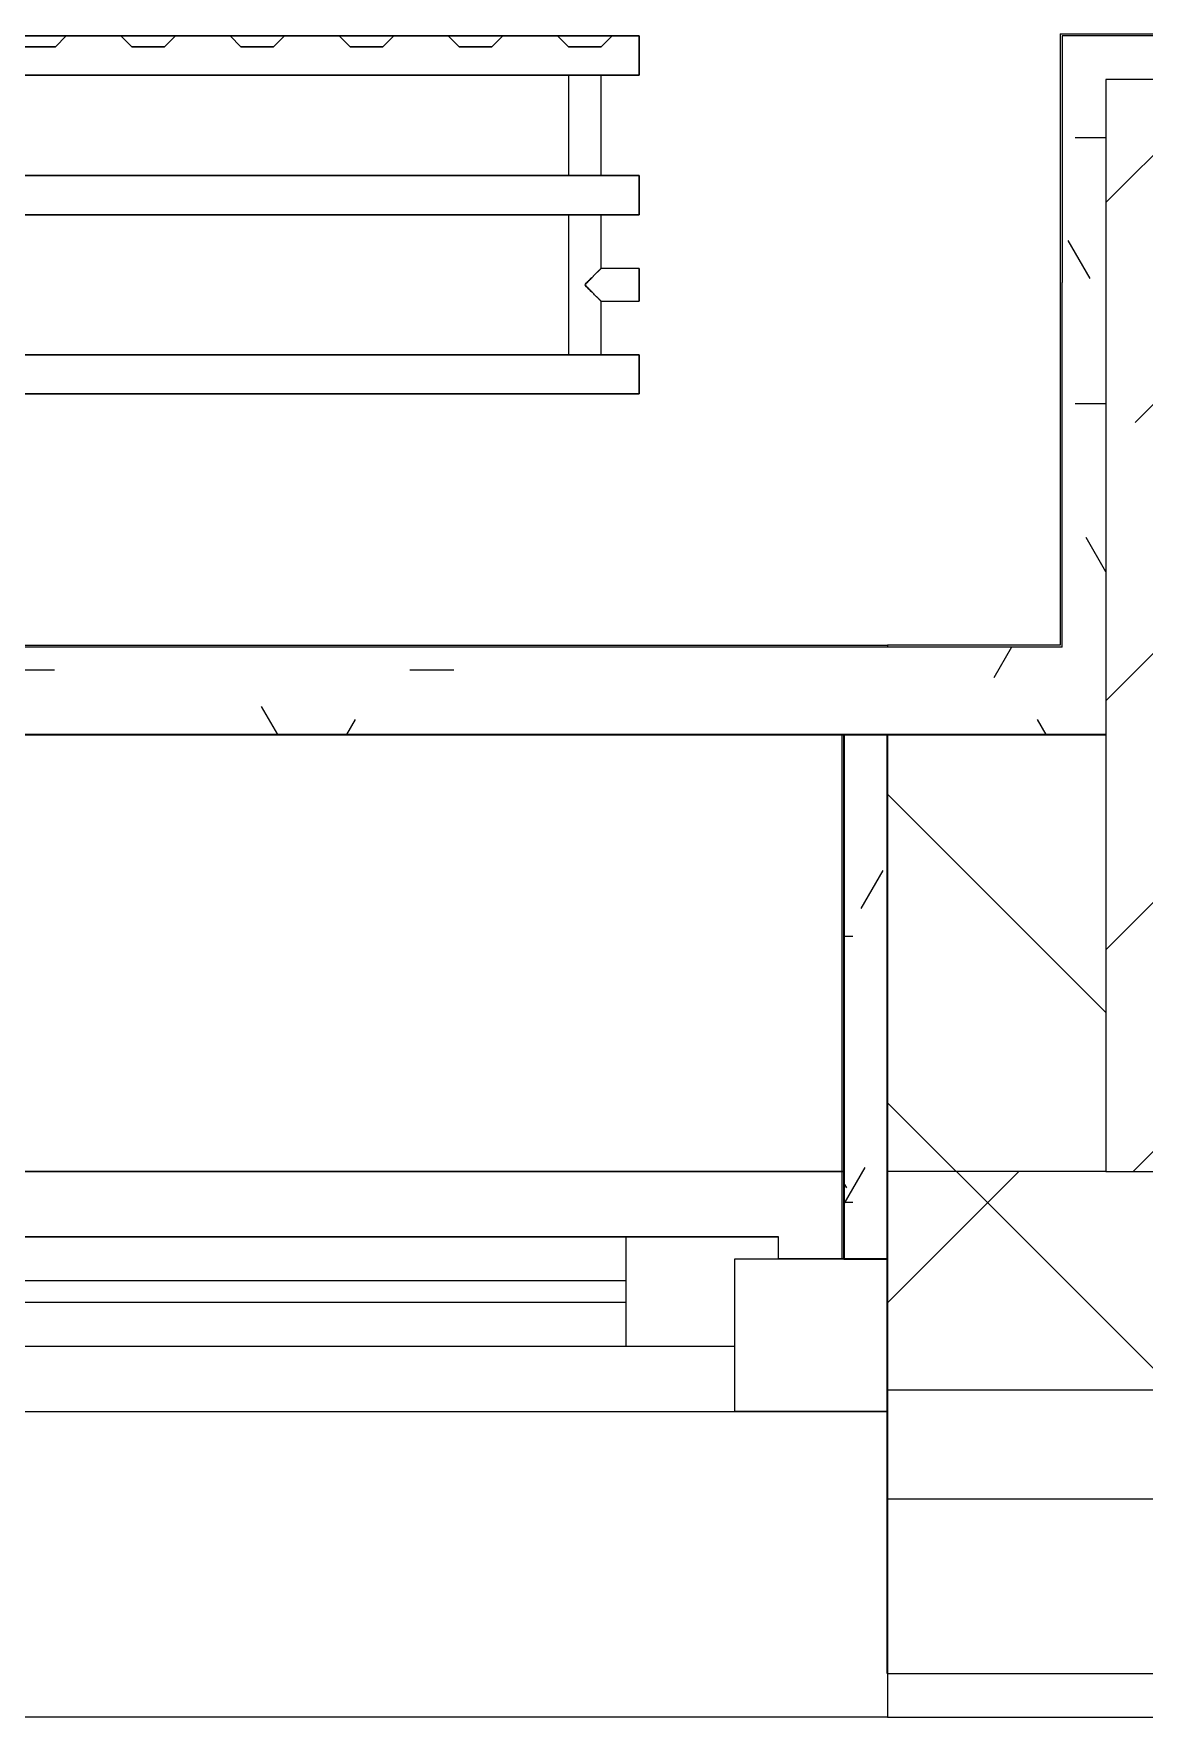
# Model space of a CAD drawing. Header units: millimetres. Extents: x 3914 to 443608, y -156176 to 78197.
# Drawn here: x 399128 to 399637, y -142677 to -141906 of the extents above; entities that cross this region are included whole.
import ezdxf

# ---------------------------------------------------------------- set-up
doc = ezdxf.new("R2010")
doc.units = ezdxf.units.MM
for name, color, linetype, lineweight in [('A-FLOR', 7, 'Continuous', 9), ('A-GLAZ', 7, 'Continuous', 9), ('A-GLAZ-1', 7, 'Continuous', 5), ('A-WALL', 7, 'Continuous', 5), ('A-WALL-1', 7, 'Continuous', 35), ('I-WALL', 7, 'Continuous', 5), ('S-COLS', 7, 'Continuous', 9), ('S-COLS-1', 7, 'Continuous', 5)]:
    doc.layers.add(name, color=color, linetype=linetype, lineweight=lineweight)
doc.layers.add('A-WALL-FNSH-1', color=9, linetype='Continuous', lineweight=5, true_color=0x808080)
doc.layers.add('M-EQPM-1', color=7, linetype='Continuous', lineweight=9, true_color=0xb2b2b2)
pattern_1 = [(45, (315419.7002605966, -145976.6792454126), (-141.4213562373095, 141.4213562373095), []), (135, (315419.7002605966, -145976.6792454126), (-141.4213562373095, -141.4213562373095), [])]
pattern_2 = [(0, (315419.7002605966, -145976.6792454126), (243.84, 60.96), [20.117, -162.763, 20.117, -162.763, -975.36]), (0, (315419.7002605966, -145976.6792454126), (243.84, 60.96), [-365.76, 20.117, -345.643, 20.117, -162.763, -426.72]), (0, (315419.7002605966, -145976.6792454126), (243.84, 60.96), [-914.4, 20.117, -101.803, 20.117, -284.683]), (120, (315511.1402605966, -145946.1992454126), (-174.7129086146993, 180.6916344587976), [20.11699999999998, -162.7629999999999, 20.11699999999998, -162.7629999999999, -975.3599999999994]), (120, (315511.1402605966, -145946.1992454126), (-174.7129086146993, 180.6916344587976), [-365.7599999999997, 20.11699999999998, -345.6429999999997, 20.11699999999998, -162.7629999999999, -426.7199999999997]), (120, (315511.1402605966, -145946.1992454126), (-174.7129086146993, 180.6916344587976), [-914.3999999999994, 20.11699999999998, -101.8029999999999, 20.11699999999998, -284.6829999999997]), (240, (315541.6202605966, -145824.2792454126), (-69.12709138530056, -241.6516344587975), [20.117, -162.763, 20.117, -162.763, -975.36]), (240, (315541.6202605966, -145824.2792454126), (-69.12709138530056, -241.6516344587975), [-365.76, 20.117, -345.643, 20.117, -162.763, -426.72]), (240, (315541.6202605966, -145824.2792454126), (-69.12709138530056, -241.6516344587975), [-914.4, 20.117, -101.803, 20.117, -284.683])]

# ---------------------------------------------------------------- blocks, each defined once
blk = doc.blocks.new('120_Окно_СКБ_1Ст - 120_Окно_СКБ_1Ст 900х2500_h_-19906774-Объем проектирования 3 этажа')
at = {"layer": 'A-GLAZ'}
for p, q in [((-450.0000000000072, -74.999999999968), (-450.0000000000072, -4.99999999995785)), ((-450.0000000000072, -4.99999999995785), (-379.9999999999655, -4.999999999957985)), ((-379.9999999999655, -4.999999999957985), (-379.9999999999655, -74.99999999996813)), ((379.9999999999892, -34.99999999996884), (-380.0000000000105, -34.99999999996638)), ((-380.0000000000105, -34.99999999996638), (-380.0000000000107, -74.99999999996889)), ((-330.0000000000066, -84.99999999996959), (-330.0000000000061, -34.99999999996655)), ((-379.9999999999655, -74.99999999996813), (-450.0000000000072, -74.999999999968)), ((-380.0000000000107, -74.99999999996889), (-400.0000000000069, -74.99999999996882)), ((-400.0000000000069, -74.99999999996882), (-400.0000000000069, -84.99999999996935)), ((-400.0000000000069, -84.99999999996935), (399.9999999999973, -84.99999999997193)), ((399.9999999999973, -84.99999999997195), (-400.0000000000069, -84.99999999996936))]:
    blk.add_line(p, q, dxfattribs=at)
at = {"layer": 'A-GLAZ-1'}
for p, q in [((449.999999999992, -4.999999999959186), (-450.0000000000076, -4.999999999957732)), ((-330.0000000000063, -54.99999999996437), (329.9999999999977, -54.9999999999665)), ((329.9999999999977, -64.99999999996646), (-330.0000000000063, -64.99999999996433)), ((-430.0000000000061, -74.99999999996795), (-400.0000000000123, -74.999999999968))]:
    blk.add_line(p, q, dxfattribs=at)
blk = doc.blocks.new('BSC_Колонна _Прямоугольная - 500х500-V629-Объем проектирования 3 этажа')
at = {"layer": 'S-COLS-1'}
h = blk.add_hatch(dxfattribs=at)
h.set_pattern_fill('FP_174', color=256, style=0, pattern_type=2)
h.set_pattern_definition([(45, (-84450, -3800), (-114.0492527375783, 114.0492527375783), []), (45, (-84335.951, -3800), (-114.0492527375783, 114.0492527375783), [201.613, -40.323, 6.706, -33.617])])
h.paths.add_polyline_path([(-245.0855722271267, -249.9999999999951), (250.0000000000991, -249.9998851437439), (250.0000000000991, 250.0000000000125), (-249.9999999999258, 250.0000000000125), (-249.9999999999258, -249.9999198633922)])
for p, q in [((250.0000000000001, 250), (-250.0000000000001, 249.9999999999993)), ((-250.0000000000001, 249.9999999999993), (-249.9999999999954, -249.9999999999999)), ((249.9999999999998, -249.999999999992), (250.0000000000001, 250)), ((-249.9999999999954, -249.9999999999999), (249.9999999999998, -249.999999999992))]:
    blk.add_line(p, q, dxfattribs=at)
blk = doc.blocks.new('radiator_prado_classic_z_tip_30_po exemplyaru - Classic Z Тип 30-500-V673-Объем проектирования 3 этажа')
at = {"layer": 'M-EQPM-1'}
for p, q in [((699.9999999999984, 228), (-1.353583911622991e-13, 228)), ((412.5000000000141, 228), (437.4999999999862, 228)), ((437.4999999999877, 228), (412.4999999999877, 228)), ((412.4999999999877, 228), (437.4999999999877, 228)), ((432.5000000000123, 222.9999999999981), (437.5000000000123, 227.9999999999982)), ((437.4999999999877, 227.9999999999982), (432.5000000000123, 222.9999999999981)), ((437.4999999999862, 228), (462.5000000000092, 228)), ((462.5000000000092, 228), (487.4999999999982, 228)), ((487.4999999999877, 228), (462.4999999999877, 228)), ((462.4999999999877, 228), (487.4999999999877, 228)), ((462.5000000000123, 227.9999999999982), (467.5000000000123, 222.9999999999981)), ((462.4999999999877, 227.9999999999982), (467.5000000000123, 222.9999999999981)), ((482.5000000000123, 222.9999999999981), (487.5000000000123, 227.9999999999982)), ((487.4999999999877, 227.9999999999982), (482.5000000000123, 222.9999999999981)), ((487.4999999999982, 228), (512.5000000000211, 228)), ((512.5000000000211, 228), (537.4999999999933, 228)), ((537.4999999999876, 228), (512.4999999999876, 228)), ((512.4999999999876, 228), (537.4999999999876, 228)), ((512.5000000000124, 227.9999999999982), (517.5000000000124, 222.9999999999981)), ((512.4999999999876, 227.9999999999982), (517.5000000000124, 222.9999999999981)), ((532.5000000000124, 222.9999999999981), (537.5000000000124, 227.9999999999982)), ((537.4999999999876, 227.9999999999982), (532.5000000000124, 222.9999999999981)), ((537.4999999999933, 228), (562.5000000000163, 228)), ((562.5000000000163, 228), (587.4999999999883, 228)), ((587.4999999999876, 228), (562.4999999999876, 228)), ((562.4999999999876, 228), (587.4999999999876, 228)), ((562.5000000000124, 227.9999999999982), (567.5000000000124, 222.9999999999981)), ((562.4999999999876, 227.9999999999982), (567.5000000000124, 222.9999999999981)), ((582.5000000000124, 222.9999999999981), (587.5000000000124, 227.9999999999982)), ((587.4999999999876, 227.9999999999982), (582.5000000000124, 222.9999999999981)), ((587.4999999999883, 228), (612.5000000000113, 228)), ((612.5000000000113, 228), (637.5000000000003, 228)), ((637.4999999999877, 228), (612.4999999999877, 228)), ((612.4999999999877, 228), (637.4999999999877, 228)), ((612.4999999999877, 227.9999999999982), (617.5000000000124, 222.9999999999981)), ((617.5000000000123, 222.9999999999981), (612.5000000000124, 227.9999999999982)), ((632.5000000000124, 222.9999999999981), (637.5000000000124, 227.9999999999982)), ((637.4999999999877, 227.9999999999982), (632.5000000000124, 222.9999999999981)), ((637.5000000000003, 228), (662.5000000000233, 228)), ((662.5000000000233, 228), (687.4999999999955, 228)), ((687.4999999999877, 228), (662.4999999999877, 228)), ((662.4999999999877, 228), (687.4999999999877, 228)), ((662.5000000000124, 227.9999999999982), (667.5000000000123, 222.9999999999981)), ((662.4999999999877, 227.9999999999982), (667.5000000000124, 222.9999999999981)), ((682.5000000000124, 222.9999999999981), (687.5000000000124, 227.9999999999982)), ((687.4999999999877, 227.9999999999982), (682.5000000000124, 222.9999999999981)), ((687.4999999999955, 228), (699.9999999999984, 228)), ((699.9999999999984, 210), (699.9999999999984, 228)), ((699.9999999999984, 228), (699.9999999999984, 210)), ((432.5000000000123, 222.9999999999981), (417.5000000000123, 222.9999999999981)), ((417.5000000000123, 222.9999999999981), (432.5000000000123, 222.9999999999981)), ((482.5000000000123, 222.9999999999981), (467.5000000000123, 222.9999999999981)), ((467.5000000000123, 222.9999999999981), (482.5000000000123, 222.9999999999981)), ((532.5000000000124, 222.9999999999981), (517.5000000000124, 222.9999999999981)), ((517.5000000000124, 222.9999999999981), (532.5000000000124, 222.9999999999981)), ((582.5000000000124, 222.9999999999981), (567.5000000000124, 222.9999999999981)), ((567.5000000000124, 222.9999999999981), (582.5000000000124, 222.9999999999981)), ((632.5000000000124, 222.9999999999981), (617.5000000000123, 222.9999999999981)), ((617.5000000000124, 222.9999999999981), (632.5000000000124, 222.9999999999981)), ((682.5000000000124, 222.9999999999981), (667.5000000000123, 222.9999999999981)), ((667.5000000000124, 222.9999999999981), (682.5000000000124, 222.9999999999981)), ((-1.353583911622991e-13, 210), (699.9999999999984, 210)), ((667.755556302838, 210), (32.24444369716021, 210)), ((667.5000000000648, 210.0000000000042), (667.5000000000648, 164.0000000000147)), ((667.5000000000648, 210.0000000000042), (667.5000000000648, 164.0000000000147)), ((667.7555563028242, 210.0000000000021), (667.499999999992, 210.0000000000021)), ((667.499999999992, 210.0000000000021), (682.4999999999922, 210.0000000000022)), ((667.7555563028237, 210.0000000000021), (667.4999999999917, 210.0000000000021)), ((667.4999999999917, 210.0000000000021), (667.7555563028236, 210.0000000000021)), ((678.749999999992, 210.0000000000022), (667.7555563028242, 210.0000000000021)), ((668.5048094716085, 210.0000000000021), (667.7555563028237, 210.0000000000021)), ((667.7555563028236, 210.0000000000021), (668.5048094716084, 210.0000000000021)), ((671.2499999999917, 210.0000000000022), (668.5048094716085, 210.0000000000021)), ((668.5048094716084, 210.0000000000021), (669.6966991410926, 210.0000000000021)), ((669.6966991410926, 210.0000000000021), (673.0588571617228, 210.0000000000022)), ((682.2444436971597, 210.0000000000022), (671.2499999999917, 210.0000000000022)), ((673.0588571617228, 210.0000000000022), (676.9411428382605, 210.0000000000022)), ((676.9411428382605, 210.0000000000022), (682.2444436971597, 210.0000000000022)), ((681.4951905283754, 210.0000000000022), (678.749999999992, 210.0000000000022)), ((682.2444436971601, 210.0000000000022), (681.4951905283754, 210.0000000000022)), ((682.4999999999922, 210.0000000000022), (682.2444436971601, 210.0000000000022)), ((682.4999999999916, 210.0000000000022), (682.2444436971597, 210.0000000000022)), ((682.2444436971597, 210.0000000000022), (682.4999999999916, 210.0000000000022)), ((699.9999999999984, 210), (682.2444436971638, 210)), ((682.5000000000788, 164.0000000000147), (682.5000000000788, 210.0000000000042)), ((682.5000000000788, 164.0000000000147), (682.5000000000788, 210.0000000000042)), ((700.0000000000052, 164.000000000022), (3.790034952544374e-12, 164.0000000000131)), ((32.24444369716354, 164.0000000000136), (667.7555563028285, 164.0000000000216)), ((667.7555563028243, 164.0000000000217), (667.4999999999923, 164.0000000000217)), ((667.4999999999923, 164.0000000000216), (682.4999999999922, 164.0000000000217)), ((667.7555563028238, 164.0000000000217), (667.4999999999917, 164.0000000000217)), ((667.4999999999917, 164.0000000000216), (667.7555563028238, 164.0000000000216)), ((669.6966991410932, 164.0000000000217), (667.7555563028243, 164.0000000000217)), ((682.2444436971598, 164.0000000000218), (667.7555563028238, 164.0000000000217)), ((667.7555563028238, 164.0000000000216), (682.2444436971598, 164.0000000000217)), ((682.2444436971602, 164.0000000000218), (669.6966991410932, 164.0000000000217)), ((682.4999999999922, 164.0000000000218), (682.2444436971602, 164.0000000000218)), ((682.4999999999918, 164.0000000000218), (682.2444436971598, 164.0000000000218)), ((682.2444436971598, 164.0000000000217), (682.4999999999918, 164.0000000000217)), ((682.2444436971539, 164.0000000000218), (700.0000000000052, 164.000000000022)), ((700.0000000000055, 146.000000000022), (700.0000000000052, 164.000000000022)), ((700.0000000000052, 164.000000000022), (700.0000000000055, 146.000000000022)), ((3.011724203361148e-12, 146.0000000000005), (700.0000000000055, 146.000000000022)), ((667.7555563028287, 146.000000000021), (32.2444436971797, 146.0000000000015)), ((667.5000000000648, 146.0000000000188), (667.5000000000648, 82.00000000003334)), ((667.5000000000648, 146.0000000000188), (667.5000000000648, 82.00000000003334)), ((667.4999999999923, 146.000000000021), (667.7555563028244, 146.000000000021)), ((682.4999999999924, 146.0000000000215), (667.4999999999923, 146.0000000000214)), ((667.499999999992, 146.000000000021), (667.755556302824, 146.000000000021)), ((667.755556302824, 146.0000000000214), (667.499999999992, 146.0000000000214)), ((667.7555563028244, 146.000000000021), (671.2499999999924, 146.000000000021)), ((667.755556302824, 146.000000000021), (681.4951905283752, 146.0000000000211)), ((681.4951905283752, 146.0000000000215), (667.755556302824, 146.0000000000214)), ((671.2499999999924, 146.000000000021), (674.9999999999924, 146.0000000000211)), ((674.9999999999924, 146.0000000000211), (680.3033008588914, 146.0000000000211)), ((680.3033008588914, 146.0000000000211), (681.4951905283757, 146.0000000000211)), ((681.4951905283757, 146.0000000000211), (682.4999999999924, 146.0000000000211)), ((681.4951905283752, 146.0000000000211), (682.4999999999918, 146.0000000000211)), ((682.4999999999918, 146.0000000000215), (681.4951905283752, 146.0000000000215)), ((700.0000000000055, 146.000000000022), (681.4951905283789, 146.0000000000214)), ((682.5000000000788, 121.4999999999984), (682.5000000000788, 146.0000000000188)), ((682.5000000000788, 121.4999999999984), (682.5000000000788, 146.0000000000188)), ((700.0000000001007, 121.4999999999984), (682.5000000000788, 121.4999999999984)), ((700.0000000001007, 121.4999999999984), (682.5000000000788, 121.4999999999984)), ((699.9999999999999, 121.5000000000102), (699.9999999999999, 106.5000000000102)), ((699.9999999999999, 120.4951905283935), (699.9999999999999, 121.5000000000102)), ((699.9999999999999, 121.500000000001), (699.9999999999999, 120.4951905283844)), ((699.9999999999999, 120.4951905283843), (699.9999999999999, 121.500000000001)), ((699.9999999999999, 107.5048094716269), (699.9999999999999, 120.4951905283935)), ((699.9999999999999, 120.4951905283844), (699.9999999999999, 107.5048094716178)), ((699.9999999999999, 107.5048094716177), (699.9999999999999, 120.4951905283843)), ((682.5000000000788, 82.00000000003334), (682.5000000000788, 106.5000000000018)), ((682.5000000000788, 106.5000000000018), (700.0000000001007, 106.5000000000018)), ((682.5000000000788, 82.00000000003334), (682.5000000000788, 106.4999999999845)), ((682.5000000000788, 106.4999999999845), (700.0000000001007, 106.4999999999845)), ((699.9999999999999, 106.5000000000102), (699.9999999999999, 107.5048094716269)), ((699.9999999999999, 107.5048094716178), (699.9999999999999, 106.500000000001)), ((699.9999999999999, 106.500000000001), (699.9999999999999, 107.5048094716177)), ((700.0000000000063, 82.00000000002015), (5.008260473005066e-12, 82.00000000001127)), ((32.24444369718165, 82.00000000001168), (667.7555563028295, 82.00000000001975)), ((667.7555563028245, 82.0000000000199), (667.4999999999925, 82.0000000000199)), ((667.4999999999925, 82.00000000001974), (682.4999999999924, 82.00000000001977)), ((667.7555563028242, 82.0000000000199), (667.499999999992, 82.0000000000199)), ((667.499999999992, 82.00000000001974), (667.7555563028242, 82.00000000001974)), ((678.7499999999926, 82.00000000001994), (667.7555563028245, 82.0000000000199)), ((681.4951905283754, 82.00000000001994), (667.7555563028242, 82.0000000000199)), ((667.7555563028242, 82.00000000001974), (681.4951905283754, 82.00000000001977)), ((681.4951905283758, 82.00000000001994), (678.7499999999926, 82.00000000001994)), ((682.4999999999924, 82.00000000001994), (681.4951905283758, 82.00000000001994)), ((682.4999999999922, 82.00000000001994), (681.4951905283754, 82.00000000001994)), ((681.4951905283754, 82.00000000001977), (682.4999999999922, 82.00000000001977)), ((681.4951905283797, 82.00000000001992), (700.0000000000063, 82.00000000002015)), ((700.0000000000066, 64.00000000002014), (700.0000000000063, 82.00000000002015)), ((700.0000000000063, 82.00000000002015), (700.0000000000066, 64.00000000002014)), ((700.0000000000066, 64.00000000002014), (3.113242996732879e-12, 64.00000000000118)), ((3.147082594523447e-12, 64.00000000000118), (700.0000000000066, 64.00000000002014))]:
    blk.add_line(p, q, dxfattribs=at)
for points, knots in [([(674.9999999999972, 114.0000000000102), (675.478324669958, 114.4846110905421), (676.4460645319085, 115.4429588998419), (677.6263517812133, 116.6270342437486), (678.4280676192852, 117.4276215342659), (678.874352569104, 117.8768169639568), (679.2047788221192, 118.2046075909235), (679.528189767511, 118.5264102975452), (679.8424442343139, 118.8433714759897), (680.1478648212666, 119.1510803944006), (680.444258716691, 119.4440923118608), (680.7292056014263, 119.7266556477195), (680.9999474524271, 120.0007888369524), (681.2555996875965, 120.2593989414552), (681.4943823194095, 120.4943907770359), (681.7146226011891, 120.7107895169303), (681.9131153521282, 120.9122686070164), (682.0867800934092, 121.0891932175088), (682.2328547990046, 121.2335884785343), (682.3494957983479, 121.3441479562357), (682.4637269098898, 121.4545268573341), (682.4999999999924, 121.4933753997993), (682.4999999999924, 121.5000000000102)], [0, 0, 0, 0, 0.1428571428571428, 0.2857142857142857, 0.3571428571428571, 0.3928571428571428, 0.4285714285714285, 0.4642857142857143, 0.5, 0.5357142857142857, 0.5714285714285714, 0.6071428571428571, 0.6428571428571428, 0.6785714285714286, 0.7142857142857143, 0.75, 0.7857142857142857, 0.8214285714285714, 0.8571428571428571, 0.8928571428571428, 0.9285714285714286, 1, 1, 1, 1]), ([(680.4423508815761, 119.4423508815945), (680.3454574480053, 119.3464291239745), (680.1478434668215, 119.1511285601449), (679.7407507513097, 118.7405461052683), (679.3150339256067, 118.3136162143596), (678.8743317549054, 117.8768639111536), (678.4280794853229, 117.4275947699773), (678.0844782296576, 117.0845056753322), (677.8530815219534, 116.8530815219719)], [0.4285714285714285, 0.4285714285714285, 0.4285714285714285, 0.4285714285714285, 0.4642857142857143, 0.5, 0.5714285714285714, 0.6071428571428571, 0.6428571428571428, 0.7142857142857143, 0.7142857142857143, 0.7142857142857143, 0.7142857142857143]), ([(680.4423508815761, 119.4423508815848), (680.3454574480053, 119.3464291239648), (680.1478434668207, 119.1511285601353), (679.7407507513101, 118.7405461052586), (679.3150339256068, 118.3136162143498), (678.8743317549056, 117.8768639111438), (678.4280794853229, 117.4275947699677), (678.084478229658, 117.0845056753225), (677.853081521954, 116.8530815219622)], [0.4285714285714285, 0.4285714285714285, 0.4285714285714285, 0.4285714285714285, 0.4642857142857143, 0.5, 0.5714285714285714, 0.6071428571428571, 0.6428571428571428, 0.7142857142857143, 0.7142857142857143, 0.7142857142857143, 0.7142857142857143]), ([(677.8530815219528, 116.8530815219628), (678.0844751172535, 117.0845126954645), (678.4280676192841, 117.4276215342575), (678.874352569103, 117.8768169639483), (679.2047788221184, 118.2046075909148), (679.5281897675104, 118.5264102975366), (679.8424442343133, 118.8433714759811), (680.1478648212661, 119.1510803943919), (680.3454607515492, 119.3464216726987), (680.4423508815759, 119.4423508815852)], [0.2857142857142857, 0.2857142857142857, 0.2857142857142857, 0.2857142857142857, 0.3571428571428571, 0.3928571428571428, 0.4285714285714285, 0.4642857142857143, 0.5, 0.5357142857142857, 0.5714285714285714, 0.5714285714285714, 0.5714285714285714, 0.5714285714285714]), ([(682.4999999999924, 121.5000000000102), (682.4999999999924, 121.4933753997993), (682.4637269099139, 121.4545268572801), (682.3494957983079, 121.344147956326), (682.232854799156, 121.233588478192), (682.0867800928417, 121.0891932187887), (681.9131153542454, 120.9122686022402), (681.7146225932863, 120.7107895347567), (681.5677957636982, 120.5665236519248), (681.491291927737, 120.4912919277552)], [0, 0, 0, 0, 0.07142857142857142, 0.1071428571428571, 0.1428571428571428, 0.1785714285714285, 0.2142857142857143, 0.25, 0.2857142857142857, 0.2857142857142857, 0.2857142857142857, 0.2857142857142857]), ([(682.4999999999919, 121.500000000001), (682.4999999999919, 121.4933753997901), (682.4637269099137, 121.4545268572709), (682.3494957983074, 121.3441479563166), (682.2328547991559, 121.2335884781827), (682.0867800928413, 121.0891932187793), (681.9131153542453, 120.9122686022309), (681.7146225932855, 120.7107895347472), (681.567795763698, 120.5665236519153), (681.4912919277368, 120.4912919277457)], [0, 0, 0, 0, 0.07142857142857142, 0.1071428571428571, 0.1428571428571428, 0.1785714285714285, 0.2142857142857143, 0.25, 0.2857142857142857, 0.2857142857142857, 0.2857142857142857, 0.2857142857142857]), ([(681.4912919277368, 120.491291927746), (681.5677957466689, 120.5665236903253), (681.7146226011891, 120.7107895169215), (681.9131153521273, 120.9122686070074), (682.0867800934091, 121.0891932174998), (682.2328547990039, 121.2335884785252), (682.3494957983476, 121.3441479562266), (682.4637269098897, 121.454526857325), (682.4999999999919, 121.4933753997902), (682.4999999999919, 121.500000000001)], [0.7142857142857143, 0.7142857142857143, 0.7142857142857143, 0.7142857142857143, 0.75, 0.7857142857142857, 0.8214285714285714, 0.8571428571428571, 0.8928571428571428, 0.9285714285714286, 1, 1, 1, 1]), ([(682.4999999999924, 106.5000000000102), (682.4999999999924, 106.5066246002211), (682.4637269099139, 106.5454731427403), (682.3494957983081, 106.6558520436947), (682.2328547991563, 106.7664115218286), (682.0867800928417, 106.910806781232), (681.9131153542456, 107.0877313977804), (681.7146225932865, 107.2892104652641), (681.4943823489047, 107.5056092895119), (681.255599577519, 107.7406008102816), (680.9999478632417, 107.9992120896749), (680.7292040682463, 108.273340894156), (680.4442644385979, 108.5559205941316), (680.1478434668218, 108.848871439876), (679.7407507513105, 109.2594538947528), (679.3150339256068, 109.6863837856617), (678.874331754906, 110.1231360888677), (678.4280794853232, 110.5724052300439), (677.6263432221047, 111.3729464508827), (676.4460676443113, 112.5570481203198), (675.478324669958, 113.5153889094783), (674.9999999999972, 114.0000000000102)], [0, 0, 0, 0, 0.07142857142857142, 0.1071428571428571, 0.1428571428571428, 0.1785714285714285, 0.2142857142857143, 0.25, 0.2857142857142857, 0.3214285714285714, 0.3571428571428571, 0.3928571428571428, 0.4285714285714285, 0.4642857142857143, 0.5, 0.5714285714285714, 0.6071428571428571, 0.6428571428571428, 0.7142857142857143, 0.8571428571428571, 1, 1, 1, 1]), ([(677.8530815219533, 111.1469184780485), (678.084475117254, 110.9154873045468), (678.4280676192845, 110.5723784657538), (678.8743525691034, 110.1231830360629), (679.2047788221187, 109.7953924090965), (679.5281897675106, 109.4735897024746), (679.8424442343137, 109.1566285240301), (680.1478648212662, 108.8489196056193), (680.3454607515496, 108.6535783273125), (680.4423508815764, 108.557649118426)], [0.2857142857142857, 0.2857142857142857, 0.2857142857142857, 0.2857142857142857, 0.3571428571428571, 0.3928571428571428, 0.4285714285714285, 0.4642857142857143, 0.5, 0.5357142857142857, 0.5714285714285714, 0.5714285714285714, 0.5714285714285714, 0.5714285714285714]), ([(677.8530815219539, 111.14691847804), (678.0844751172544, 110.9154873045382), (678.4280676192852, 110.5723784657451), (678.8743525691033, 110.1231830360543), (679.2047788221191, 109.7953924090877), (679.5281897675106, 109.4735897024658), (679.8424442343136, 109.1566285240213), (680.1478648212665, 108.8489196056105), (680.3454607515495, 108.6535783273037), (680.4423508815761, 108.5576491184172)], [0.2857142857142857, 0.2857142857142857, 0.2857142857142857, 0.2857142857142857, 0.3571428571428571, 0.3928571428571428, 0.4285714285714285, 0.4642857142857143, 0.5, 0.5357142857142857, 0.5714285714285714, 0.5714285714285714, 0.5714285714285714, 0.5714285714285714]), ([(680.4423508815759, 108.5576491184168), (680.345457448005, 108.6535708760368), (680.1478434668207, 108.8488714398663), (679.7407507513102, 109.2594538947431), (679.3150339256057, 109.6863837856519), (678.8743317549051, 110.1231360888578), (678.4280794853225, 110.5724052300339), (678.0844782296575, 110.915494324679), (677.8530815219535, 111.1469184780392)], [0.4285714285714285, 0.4285714285714285, 0.4285714285714285, 0.4285714285714285, 0.4642857142857143, 0.5, 0.5714285714285714, 0.6071428571428571, 0.6428571428571428, 0.7142857142857143, 0.7142857142857143, 0.7142857142857143, 0.7142857142857143]), ([(681.491291927737, 107.5087080722653), (681.5677957466694, 107.4334763096861), (681.7146226011894, 107.2892104830897), (681.9131153521281, 107.0877313930039), (682.0867800934092, 106.9108067825115), (682.2328547990046, 106.766411521486), (682.349495798348, 106.6558520437846), (682.4637269098898, 106.5454731426863), (682.4999999999925, 106.506624600221), (682.4999999999924, 106.5000000000102)], [0.7142857142857143, 0.7142857142857143, 0.7142857142857143, 0.7142857142857143, 0.75, 0.7857142857142857, 0.8214285714285714, 0.8571428571428571, 0.8928571428571428, 0.9285714285714286, 1, 1, 1, 1]), ([(681.4912919277368, 107.5087080722563), (681.5677957466689, 107.4334763096771), (681.7146226011891, 107.2892104830808), (681.9131153521275, 107.0877313929949), (682.0867800934091, 106.9108067825025), (682.2328547990041, 106.7664115214769), (682.3494957983477, 106.6558520437757), (682.4637269098897, 106.5454731426771), (682.4999999999923, 106.506624600212), (682.4999999999919, 106.500000000001)], [0.7142857142857143, 0.7142857142857143, 0.7142857142857143, 0.7142857142857143, 0.75, 0.7857142857142857, 0.8214285714285714, 0.8571428571428571, 0.8928571428571428, 0.9285714285714286, 1, 1, 1, 1]), ([(682.4999999999919, 106.500000000001), (682.4999999999919, 106.5066246002119), (682.4637269099138, 106.5454731427311), (682.349495798308, 106.6558520436853), (682.232854799156, 106.7664115218193), (682.0867800928413, 106.9108067812225), (681.9131153542454, 107.0877313977711), (681.7146225932856, 107.2892104652546), (681.5677957636979, 107.4334763480865), (681.4912919277367, 107.508708072256)], [0, 0, 0, 0, 0.07142857142857142, 0.1071428571428571, 0.1428571428571428, 0.1785714285714285, 0.2142857142857143, 0.25, 0.2857142857142857, 0.2857142857142857, 0.2857142857142857, 0.2857142857142857])]:
    blk.add_open_spline(points, degree=3, knots=knots, dxfattribs=at)
for points in [[(677.8530815219534, 116.8530815219719), (677.390288106545, 116.3902332152513), (676.4460676443097, 115.4429518797024), (675.478324669957, 114.484611090543), (674.9999999999972, 114.0000000000102)], [(677.853081521954, 116.8530815219622), (677.3902881065459, 116.3902332152416), (676.4460676443115, 115.4429518796916), (675.4783246699579, 114.4846110905331), (674.9999999999974, 114.000000000001)], [(674.9999999999972, 114.000000000001), (675.4783246699569, 114.484611090534), (676.446064531906, 115.4429588998351), (677.3902943313515, 116.3902191749594), (677.8530815219528, 116.8530815219628)], [(681.491291927737, 120.4912919277552), (681.4147880917759, 120.4160602035856), (681.2555995775191, 120.2593991897391), (680.999947863241, 120.0007879103459), (680.7292040682464, 119.7266591058648), (680.5392443151469, 119.5382726392145), (680.4423508815761, 119.4423508815945)], [(681.4912919277368, 120.4912919277457), (681.4147880917757, 120.4160602035762), (681.2555995775186, 120.2593991897297), (680.9999478632415, 120.0007879103364), (680.7292040682455, 119.7266591058553), (680.5392443151469, 119.5382726392048), (680.4423508815761, 119.4423508815848)], [(680.4423508815759, 119.4423508815852), (680.5392410116023, 119.5382800904717), (680.7292056014256, 119.7266556477107), (680.9999474524266, 120.0007888369437), (681.255599687596, 120.2593989414463), (681.4147881088045, 120.4160601651668), (681.4912919277368, 120.491291927746)], [(674.9999999999974, 114.0000000000102), (675.4783246699569, 113.5153889094772), (676.446064531906, 112.557041100176), (677.3902943313518, 111.6097808250518), (677.8530815219533, 111.1469184780485)], [(674.9999999999974, 114.000000000001), (675.478324669958, 113.515388909469), (676.4460645319085, 112.557041100169), (677.3902943313525, 111.6097808250436), (677.8530815219539, 111.14691847804)], [(677.8530815219535, 111.1469184780392), (677.3902881065455, 111.6097667847596), (676.4460676443094, 112.5570481203084), (675.4783246699568, 113.5153889094681), (674.999999999997, 114.000000000001)], [(680.4423508815764, 108.557649118426), (680.5392410116029, 108.4617199095396), (680.7292056014263, 108.2733443523005), (680.9999474524271, 107.9992111630675), (681.2555996875965, 107.740601058565), (681.4147881088049, 107.5839398348445), (681.491291927737, 107.5087080722653)], [(680.4423508815761, 108.5576491184172), (680.5392410116027, 108.4617199095308), (680.7292056014262, 108.2733443522917), (680.9999474524268, 107.9992111630586), (681.2555996875959, 107.7406010585561), (681.4147881088045, 107.5839398348356), (681.4912919277368, 107.5087080722563)], [(681.4912919277367, 107.508708072256), (681.4147880917754, 107.5839397964256), (681.2555995775186, 107.7406008102721), (680.999947863241, 107.9992120896654), (680.7292040682456, 108.2733408941465), (680.5392443151468, 108.4617273607969), (680.4423508815759, 108.5576491184168)]]:
    blk.add_open_spline(points, degree=3, dxfattribs=at)

msp = doc.modelspace()

# ---------------------------------------------------------------- hatches: boundary and pattern name
at = {"layer": 'A-WALL'}
h = msp.add_hatch(dxfattribs=at)
h.set_pattern_fill('FP_2', color=256, style=0, pattern_type=2)
h.set_pattern_definition([(135, (315419.7002605966, -145976.6792454126), (-70.71067811865476, -70.71067811865474), [])])
h.paths.add_polyline_path([(396269.700259316, -142426.6792454146), (396819.7002462824, -142426.6792454146), (396819.7002462824, -142226.6792454146), (396269.700259316, -142226.6792454146)])
h.paths.add_polyline_path([(395545.4546739585, -142426.6792454146), (395769.700259316, -142426.6792454146), (395769.700259316, -142226.6792454146), (395499.7002605972, -142226.6792454146), (395499.7002605972, -142426.6792454146)])
h.paths.add_polyline_path([(398264.8946483494, -142426.6792454146), (398619.7002462824, -142426.6792454146), (398619.7002462824, -142226.6792454146), (397719.7002462824, -142226.6792454146), (397721.0066534712, -142426.6792454146)])
h.paths.add_polyline_path([(399519.7002462824, -142426.6792454146), (399619.700207772, -142426.6792454146), (399619.700207772, -142226.6792454146), (399519.7002462824, -142226.6792454146), (399519.7002462824, -142421.3939973114)])
h.paths.add_polyline_path([(391399.7002841648, -142426.6792454146), (392499.7002605972, -142426.6792454146), (392499.7002605972, -142226.6792454146), (391399.7002841648, -142226.6792454146), (391399.7002841648, -142410.0125748201)])
h = msp.add_hatch(dxfattribs=at)
h.set_pattern_fill('FP_24', color=256, style=0, pattern_type=2)
h.set_pattern_definition(pattern_1)
h.paths.add_polyline_path([(399899.7002394614, -142526.6792454146), (400121.3012582859, -142526.6792454146), (400119.7002077721, -142426.6793602709), (399519.7002462824, -142426.6792801343), (399519.7002462824, -142526.6792454146), (399896.5586329839, -142526.6792454146)])
h.paths.add_polyline_path([(398619.7002462824, -142526.6792454146), (398619.7002462824, -142426.6792801343), (397719.7002462824, -142426.6792801343), (397721.0066534712, -142526.6792454146), (398536.8386457885, -142526.6792454146)])
h.paths.add_polyline_path([(396289.700259316, -142526.6792454146), (396819.7002462824, -142526.6792454146), (396819.7002462824, -142426.6792801343), (395499.7002605972, -142426.6792801343), (395499.7002605972, -142526.6792454146), (396269.700259316, -142526.6792454146)])
h.paths.add_polyline_path([(392282.1267046894, -142526.6792454146), (392499.7002605972, -142526.6792454146), (392499.7002605972, -142426.6792801343), (391119.7002535744, -142426.6792454146), (391119.7002535744, -142526.6792454146), (391419.7002277598, -142526.6792454146)])
h = msp.add_hatch(dxfattribs=at)
h.set_pattern_fill('FP_24', color=256, style=0, pattern_type=2)
h.set_pattern_definition(pattern_1)
h.paths.add_polyline_path([(399896.5586329839, -142576.6792454147), (400221.3012582858, -142576.6792454147), (400221.3012582858, -142526.6792454146), (399519.7002462824, -142526.6792454146), (399519.7002462824, -142576.6792454147)])
h.paths.add_polyline_path([(397719.7002462824, -142576.6792454147), (398619.7002462824, -142576.6792454147), (398619.7002462824, -142526.6792454146), (397719.7002462824, -142526.6792454146), (397719.7002462824, -142546.2299478503)])
h.paths.add_polyline_path([(396633.2306637149, -142576.6792454146), (396819.7002462824, -142576.6792454146), (396819.7002462824, -142526.6792454146), (395499.7002605972, -142526.6792454146), (395499.7002605972, -142576.6792454146), (395545.4546739585, -142576.6792454146)])
h.paths.add_polyline_path([(392499.7002605972, -142576.6792454146), (392499.7002605972, -142526.6792454146), (391119.7002535744, -142526.6792454146), (391119.7002535744, -142576.6792454146), (392282.1267046894, -142576.6792454146)])
at = {"layer": 'I-WALL'}
h = msp.add_hatch(dxfattribs=at)
h.set_pattern_fill('FP_191', color=256, style=0, pattern_type=2)
h.set_pattern_definition(pattern_2)
h.paths.add_polyline_path([(399619.700207772, -142226.6792454146), (399619.700207772, -141906.6793602709), (399599.7002077721, -141906.6793602709), (399600.1880126501, -142186.6792454146), (399609.9441271475, -142206.6792801343)])
h.paths.add_polyline_path([(399619.700207772, -142226.6792454146), (399599.7002077721, -142186.6792454146), (399599.7002077721, -142226.6792454146)])
h = msp.add_hatch(dxfattribs=at)
h.set_pattern_fill('FP_191', color=256, style=0, pattern_type=2)
h.set_pattern_definition(pattern_2)
h.paths.add_polyline_path([(397449.0626560321, -142226.6792454146), (399599.7002077721, -142226.6792454146), (399599.7002077721, -142186.6792454146), (396289.700259316, -142186.6792454146), (396289.700259316, -142226.6792454146), (397177.118658593, -142226.6792454146)])
h = msp.add_hatch(dxfattribs=at)
h.set_pattern_fill('FP_191', color=256, style=0, pattern_type=2)
h.set_pattern_definition(pattern_2)
h.paths.add_polyline_path([(399499.7002462824, -142466.6792454147), (399519.7002462824, -142466.6792454147), (399519.7002462824, -142226.6792454146), (399499.7002462824, -142226.6792454146), (399499.7002462824, -142456.6792454147)])

# ---------------------------------------------------------------- linework, layer by layer
at = {"layer": 'A-FLOR'}
for p, q in [((399879.7002593159, -141906.6793602709), (399599.700207772, -141906.6793602709)), ((399599.700207772, -141906.6793602709), (399599.700207772, -142019.5862947495)), ((399599.700207772, -142186.6792454146), (396290.700259316, -142186.6792454146))]:
    msp.add_line(p, q, dxfattribs=at)
at = {"layer": 'A-WALL'}
for p, q in [((399599.700207772, -142186.6792454147), (399599.700207772, -142019.5862947495)), ((398639.7002462823, -142426.6792454146), (399499.7002462823, -142426.6792454147)), ((399619.700207772, -142426.6792454147), (399519.7002462823, -142426.6792454147)), ((399519.7002462823, -142526.6792454147), (400221.3012582858, -142526.6792454147)), ((399519.7002462823, -142576.6792454147), (400271.3012582858, -142576.6792454147)), ((399519.7002462823, -142656.6792454146), (400351.3012582858, -142656.6792454147)), ((399519.7002462823, -142676.6792454147), (398619.7002462823, -142676.6792454146))]:
    msp.add_line(p, q, dxfattribs=at)
at = {"layer": 'A-WALL-1'}
for p, q in [((396289.700259316, -142226.6792454146), (399619.700207772, -142226.6792454147)), ((399499.7002462823, -142226.6792454147), (399499.7002462823, -142466.6792454146)), ((399519.7002462823, -142656.6792454146), (399519.7002462823, -142226.6792454147)), ((399499.7002462823, -142466.6792454146), (399519.7002462823, -142466.6792454146))]:
    msp.add_line(p, q, dxfattribs=at)
at = {"layer": 'A-WALL-FNSH-1'}
for p, q in [((399598.700207772, -141905.6793602709), (399598.700207772, -142185.6792454147)), ((399598.700207772, -141905.6793602709), (399879.7002593158, -141905.6793602709)), ((399598.700207772, -142185.6792454147), (399519.7002462823, -142185.6792454147)), ((399519.7002462823, -142185.6792454147), (399519.7002462823, -142186.6792454147)), ((399498.7002462823, -142226.6792454147), (399498.7002462823, -142466.6792454146)), ((399498.7002462823, -142466.6792454146), (399499.7002462823, -142466.6792454146)), ((399519.7002462823, -142656.6792454146), (399519.7002462823, -142676.6792454147)), ((399519.7002462823, -142676.6792454147), (400371.3012582858, -142676.6792454147))]:
    msp.add_line(p, q, dxfattribs=at)
at = {"layer": 'I-WALL'}
for p, q in [((398619.7002462822, -142185.6792454146), (399519.7002462823, -142185.6792454147)), ((399499.7002462823, -142426.6792801343), (398639.7002462823, -142426.6792801343))]:
    msp.add_line(p, q, dxfattribs=at)

# ---------------------------------------------------------------- block references
at = {"layer": 'A-GLAZ', "color": 3, "rotation": 180}
msp.add_blockref('120_Окно_СКБ_1Ст - 120_Окно_СКБ_1Ст 900х2500_h_-19906774-Объем проектирования 3 этажа', (399069.7002462823, -142541.6792454146), dxfattribs=at)
at = {"layer": 'M-EQPM-1'}
msp.add_blockref('radiator_prado_classic_z_tip_30_po exemplyaru - Classic Z Тип 30-500-V673-Объем проектирования 3 этажа', (398705.9431727002, -142134.6792801344), dxfattribs=at)
at = {"layer": 'S-COLS'}
msp.add_blockref('BSC_Колонна _Прямоугольная - 500х500-V629-Объем проектирования 3 этажа', (399869.700207772, -142176.6793602709), dxfattribs=at)

doc.saveas('drawing.dxf')
